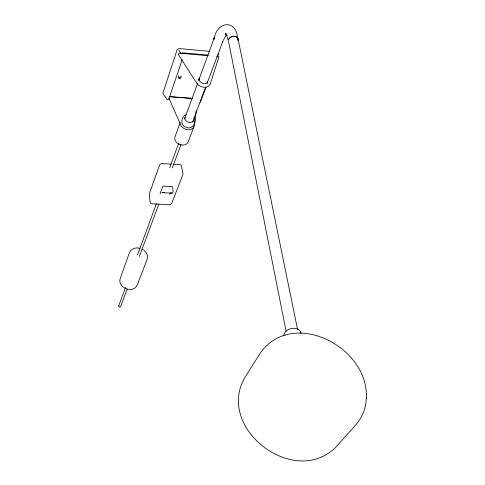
<?xml version="1.0" encoding="UTF-8"?>
<svg xmlns="http://www.w3.org/2000/svg" width="485" height="485" viewBox="0 0 485 485"><rect width="100%" height="100%" fill="white"/><g stroke="black" fill="none" stroke-linecap="round" stroke-linejoin="round"><path stroke-width="0.73" d="M366.351 394.875C366.102 345.757 292.14 308.472 260.336 352.983L245.119 377.063C214.722 428.116 294.941 489.141 336.25 446.703L355.529 425.206C362.259 417.785 366.066 407.897 366.333 397.906M366.333 398.24L366.351 394.554M118.74 305.792L119.255 307.029L120.626 306.726L127.215 289.024M218.323 54.011L217.474 57.097M196.273 110.622L194.479 125.294L188.174 141.923C185.197 148.374 173.418 143.972 174.879 137.194L180.171 122.547M184.888 117.497C184.015 121.783 191.472 124.596 193.406 120.541L192.915 121.838M178.886 50.216L181.069 53.768M182.233 59.509L168.75 99.346L167.283 99.801L162.875 93.168L177.255 49.343L179.365 48.591L210.084 51.386M222.639 41.989L222.948 41.14L207.192 83.062M198.68 79.789L199.347 77.964C197.68 82.317 205.167 85.706 207.804 82.165L207.428 83.165M184.585 118.971L197.583 83.384M198.626 80.534L214.255 37.757A4.704 3.213 22.4 0 0 213.982 39.424A4.711 3.316 23.6 0 1 214.279 37.703C217.553 22.086 234.873 18.994 237.571 36.799M118.661 306.005L125.463 287.575M137.504 254.958L156.425 203.676M160.05 193.891L162.912 186.125L172.533 186.634L173.036 191.084L172.672 193.206L162.857 192.739L161.984 192.363L164.203 192.478M169.689 167.743L178.674 143.396M139.353 256.45L158.868 204.052M172.32 167.937L181.026 144.566M192.539 122.014L205.591 87.312M206.07 87.367L200.16 102.317M181.687 53.392L182.13 52.774L208.417 55.132M223.245 40.455L226.356 34.847M193.964 126.652C191.575 131.847 183.566 129.974 181.057 125.748L168.859 98.073M178.383 76.175L178.607 75.83M169.574 194.37L171.581 192.854L170.102 192.781M179.007 77.576L179.589 77.103L180.396 77.17L180.626 77.709M226.186 34.453L226.792 34.247M185.937 114.787C180.644 116.727 180.056 125.979 186.307 127.312C191.945 130.204 197.201 122.365 194.091 117.703M171.205 164.13L161.414 163.554L159.759 164.506L149.192 194.242L150.186 202.451L151.114 203.748L170.053 204.785L171.538 203.876L183.003 174.248L181.438 165.324L180.244 164.664L173.466 164.263M169.489 96.6L192.09 98.352M169.326 96.691L192.478 98.485M207.883 55.714L178.929 53.12L178.419 54.653L196.613 83.032C199.474 87.949 209.302 89.489 210.69 82.644L219.014 56.715L216.789 56.515M226.198 34.229L226.786 34.296L225.155 33.604L226.271 34.423L225.446 33.556L226.992 35.841L226.477 34.835L228.538 41.449L286.083 331.231M139.85 248.241C135.933 247.12 130.944 248.641 129.422 252.691L120.256 278.402C116.988 288.023 133.63 294.195 137.37 284.719L147.167 259.275C148.61 255.195 145.809 250.793 142.105 249.084M300.645 332.152C297.851 325.199 283.955 328.363 283.846 335.656M300.524 331.661L301.003 333.619M237.971 38.576L297.505 329.224M180.826 76.012C182.681 78.594 177.571 79.673 178.365 76.545M207.525 81.935L207.538 82.844M234.625 36.393A4.929 3.498 -14.4 0 0 228.587 39.54A4.935 3.607 -15.8 0 1 234.601 36.272A4.935 3.607 -15.8 0 1 237.892 40.425A4.929 3.498 -14.4 0 0 234.625 36.393"/></g></svg>
